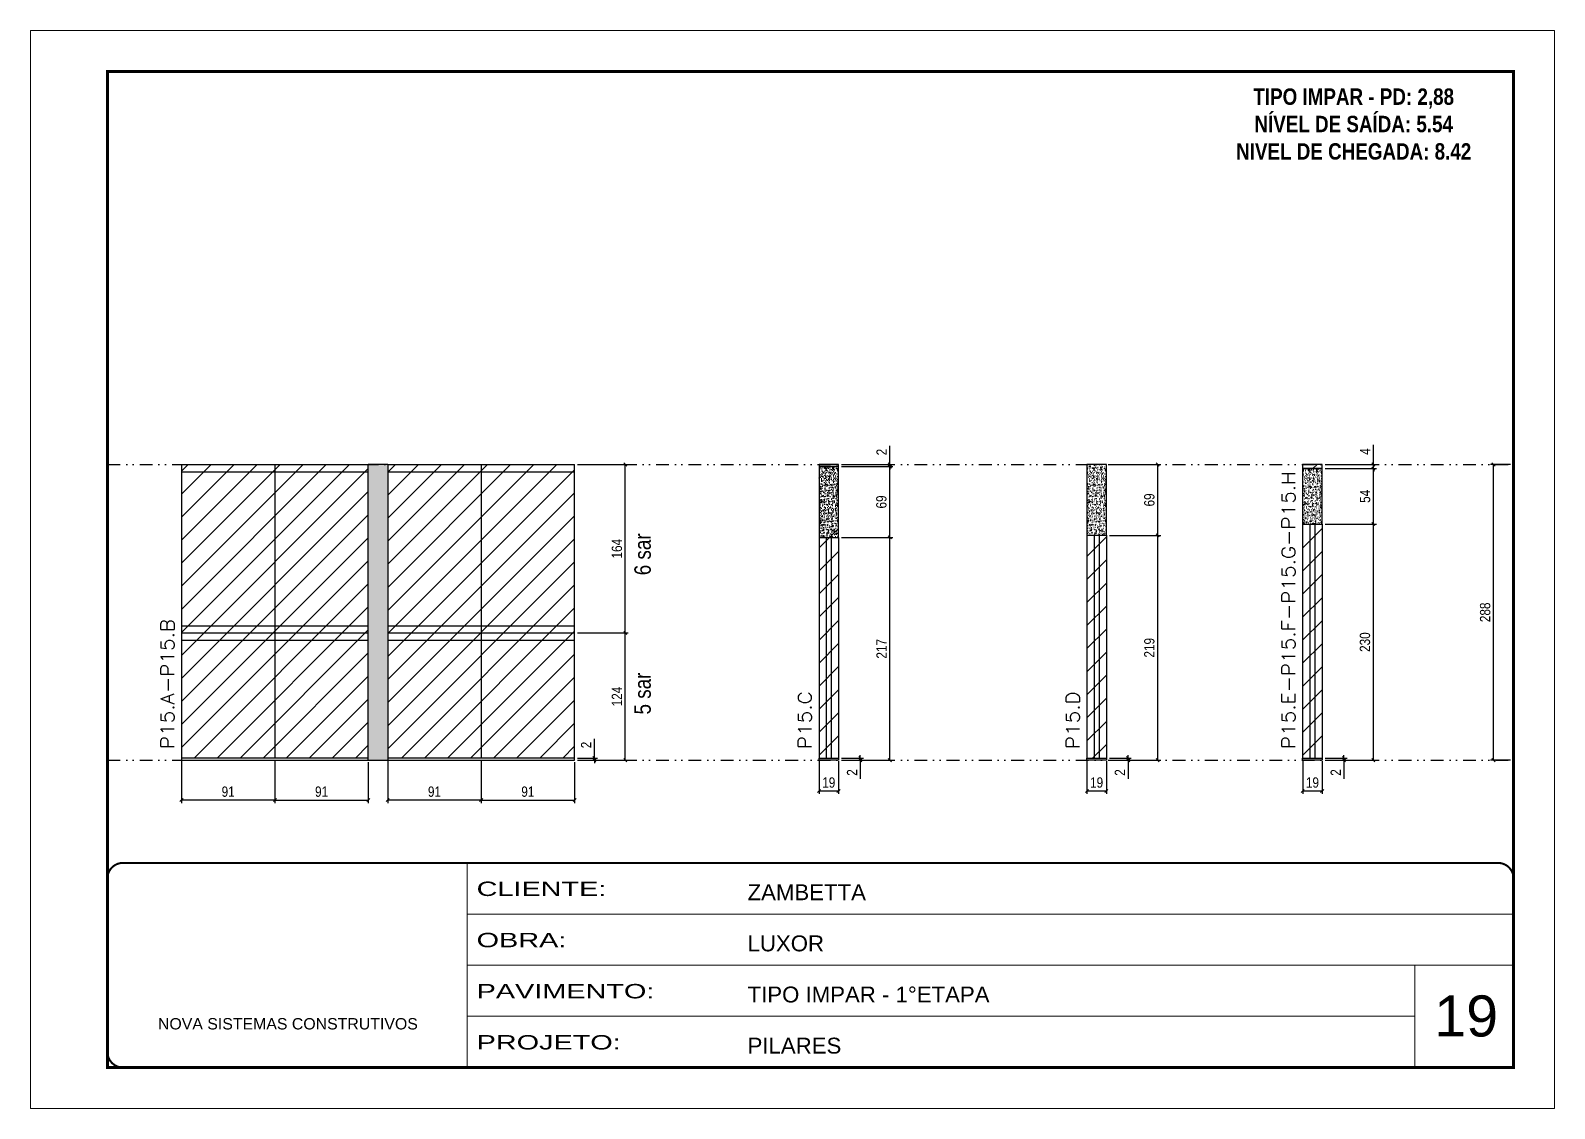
# Model space of a CAD drawing. Extents: x 14400 to 24104, y -21631 to 6985.
# Drawn here: x 17597 to 19082, y 1340 to 2390 of the extents above; entities that cross this region are included whole.
import ezdxf

# ---------------------------------------------------------------- set-up
doc = ezdxf.new("R2010")
doc.units = 0
for name, pattern in [('CONTINUO', [0]), ('DASHED', [0.75, 0.5, -0.25]), ('DIVIDE2', [0.625, 0.25, -0.125, 0, -0.125, 0, -0.125])]:
    doc.linetypes.add(name, pattern=pattern)
for name, color, linetype, lineweight in [('CARIMBO', 255, 'Continuous', 9), ('Folhas', 255, 'Continuous', 9), ('Hachura', 251, 'Continuous', 9), ('SARRAFO DE PRESSAO', 251, 'DASHED', 9), ('Texto Seção', 7, 'Continuous', 15)]:
    doc.layers.add(name, color=color, linetype=linetype, lineweight=lineweight)
for name, color, linetype in [('COTA', 241, 'Continuous'), ('NOMENCLATURA', 7, 'Continuous'), ('Nível', 160, 'Continuous'), ('Painéis', 200, 'Continuous'), ('SARR_2.2x7', 40, 'Continuous')]:
    doc.layers.add(name, color=color, linetype=linetype)
doc.styles.add('ARIAL', font='arial.ttf')
doc.styles.add('ARIAL_NARROW', font='ARIALN.TTF', dxfattribs={"height": 0.2})
doc.styles.add('COTA TECNICA', font='techl___.ttf', dxfattribs={"height": 10})
doc.styles.add('COTA TECNICA-50', font='techl___.ttf', dxfattribs={"height": 10})
doc.styles.add('REGUA-120', font='ROMANS.shx', dxfattribs={"height": 15})
doc.styles.add('ROMANC', font='techb___.ttf', dxfattribs={"height": 2.5})
doc.styles.add('Tecnologia', font='')
doc.styles.get('Tecnologia').set_extended_font_data('Forgotten Futurist')
doc.dimstyles.new('COTA PAINEL-50', dxfattribs={"dimtxt": 10, "dimasz": 3, "dimexe": 3, "dimexo": 3, "dimgap": 3, "dimtad": 1, "dimdec": 1, "dimzin": 12, "dimdsep": 46, "dimtxsty": 'COTA TECNICA-50', "dimblk1": 'OBLIQUE', "dimblk2": 'OBLIQUE', "dimsah": 1, "dimcen": 0.9, "dimclrd": 4, "dimclre": 4, "dimclrt": 240, "dimadec": 1, "dimazin": 3, "dimtfac": 1, "dimtdec": 1, "dimtmove": 0, "dimatfit": 3, "dimfxl": 1, "dimtolj": 1, "dimtzin": 12, "dimarcsym": 0})
doc.dimstyles.new('PAINEL', dxfattribs={"dimtxt": 10, "dimasz": 3, "dimexe": 3, "dimexo": 3, "dimgap": 3, "dimtad": 1, "dimdec": 1, "dimzin": 12, "dimdsep": 46, "dimtxsty": 'COTA TECNICA', "dimblk1": 'OBLIQUE', "dimblk2": 'OBLIQUE', "dimsah": 1, "dimcen": 0.9, "dimclrd": 4, "dimclre": 4, "dimclrt": 240, "dimadec": 1, "dimazin": 3, "dimtfac": 1, "dimtdec": 1, "dimtmove": 0, "dimatfit": 3, "dimfxl": 1, "dimtolj": 1, "dimtzin": 12, "dimarcsym": 0})

# ---------------------------------------------------------------- blocks, each defined once
blk = doc.blocks.new('9999999999')
at = {"color": 30, "linetype": 'CONTINUO'}
for p, q in [((98564.6, 34230.2), (98564.6, 34429.4)), ((98564.6, 34379.6), (99584, 34379.6)), ((98564.6, 34329.8), (99488, 34329.8)), ((99584, 34329.8), (99488, 34329.8)), ((99488, 34329.8), (99488, 34230.2)), ((98564.6, 34280), (99488, 34280))]:
    blk.add_line(p, q, dxfattribs=at)
at = {"color": 30, "linetype": 'CONTINUO', "const_width": 2}
blk.add_lwpolyline([(99584, 34230.2), (99584, 34414.4, 0.414214), (99569, 34429.4), (98229, 34429.4, 0.414214), (98214, 34414.4), (98214, 34245.2, 0.414214), (98229, 34230.2), (99584, 34230.2)], format="xyb", dxfattribs=at)
at = {"layer": 'Folhas'}
blk.add_lwpolyline([(98139, 34190.2), (99624, 34190.2), (99624, 35240.2), (98139, 35240.2)], close=True, dxfattribs=at)
at = {"layer": 'Folhas', "color": 30, "const_width": 3}
blk.add_lwpolyline([(98214, 34230.2), (99584, 34230.2), (99584, 35200.2), (98214, 35200.2)], close=True, dxfattribs=at)
at = {"color": 7, "linetype": 'Continuous', "ltscale": 5, "style": 'ARIAL'}
for s, height, p in [('ZAMBETTA', 15.48, (98837.7, 34393.1)), ('LUXOR', 15.48, (98837.7, 34343.3)), ('TIPO IMPAR - 1°ETAPA', 15.483, (98837.7, 34293.5)), ('NOVA SISTEMAS CONSTRUTIVOS', 11.059, (98263.2, 34267.2)), ('PILARES', 15.48, (98837.7, 34243.7))]:
    blk.add_text(s, height=height, dxfattribs=at).set_placement(p)
at = {"layer": 'Folhas', "color": 7, "style": 'Tecnologia', "width": 1.5}
for s, p in [('CLIENTE:', (98573.7, 34397.2)), ('OBRA:', (98573.7, 34347.3)), ('PAVIMENTO:', (98573.7, 34297.5)), ('PROJETO:', (98573.7, 34247.7))]:
    blk.add_text(s, height=14, dxfattribs=at).set_placement(p)
blk = doc.blocks.new('_Oblique')
at = {"color": 0, "linetype": 'ByBlock', "lineweight": -2}
blk.add_line((-0.5, -0.5), (0.5, 0.5), dxfattribs=at)
blk = doc.blocks.new('*D938')
at = {"layer": 'COTA', "color": 4, "lineweight": -2, "transparency": 16777216}
for p, q in [((17744.1, 1678.7), (17744.1, 1637.9)), ((17835.1, 1678.7), (17835.1, 1637.9)), ((17835.1, 1640.9), (17744.1, 1640.9))]:
    blk.add_line(p, q, dxfattribs=at)
at = {"layer": 'Defpoints', "color": 0, "transparency": 16777216}
for p in [(17744.1, 1681.7), (17835.1, 1681.7), (17744.1, 1640.9)]:
    blk.add_point(p, dxfattribs=at)
at = {"layer": 'COTA', "color": 4, "lineweight": -2, "transparency": 16777216, "xscale": 3, "yscale": 3, "zscale": 3, "rotation": 180}
blk.add_blockref('_Oblique', (17744.1, 1640.9), dxfattribs=at)
at = {"layer": 'COTA', "color": 4, "lineweight": -2, "transparency": 16777216, "xscale": 3, "yscale": 3, "zscale": 3}
blk.add_blockref('_Oblique', (17835.1, 1640.9), dxfattribs=at)
at = {"layer": 'COTA', "color": 240, "transparency": 16777216, "insert": (17789.6, 1649), "char_height": 10, "attachment_point": 5, "style": 'COTA TECNICA'}
blk.add_mtext('\\A1;91', dxfattribs=at)
blk = doc.blocks.new('*D939')
at = {"layer": 'COTA', "color": 4, "lineweight": -2, "transparency": 16777216}
for p, q in [((17835.1, 1678.7), (17835.1, 1637.9)), ((17926.1, 1677.7), (17926.1, 1637.9)), ((17835.1, 1640.9), (17926.1, 1640.9))]:
    blk.add_line(p, q, dxfattribs=at)
at = {"layer": 'Defpoints', "color": 0, "transparency": 16777216}
for p in [(17835.1, 1681.7), (17926.1, 1680.7), (17926.1, 1640.9)]:
    blk.add_point(p, dxfattribs=at)
at = {"layer": 'COTA', "color": 4, "lineweight": -2, "transparency": 16777216, "xscale": 3, "yscale": 3, "zscale": 3, "rotation": 180}
blk.add_blockref('_Oblique', (17835.1, 1640.9), dxfattribs=at)
at = {"layer": 'COTA', "color": 4, "lineweight": -2, "transparency": 16777216, "xscale": 3, "yscale": 3, "zscale": 3}
blk.add_blockref('_Oblique', (17926.1, 1640.9), dxfattribs=at)
at = {"layer": 'COTA', "color": 240, "transparency": 16777216, "insert": (17880.6, 1649), "char_height": 10, "attachment_point": 5, "style": 'COTA TECNICA'}
blk.add_mtext('\\A1;91', dxfattribs=at)
blk = doc.blocks.new('*D940')
at = {"layer": 'COTA', "color": 4, "lineweight": -2, "transparency": 16777216}
for p, q in [((17945.1, 1678.7), (17945.1, 1637.9)), ((18036.1, 1678.7), (18036.1, 1637.9)), ((18036.1, 1640.9), (17945.1, 1640.9))]:
    blk.add_line(p, q, dxfattribs=at)
at = {"layer": 'Defpoints', "color": 0, "transparency": 16777216}
for p in [(17945.1, 1681.7), (18036.1, 1681.7), (17945.1, 1640.9)]:
    blk.add_point(p, dxfattribs=at)
at = {"layer": 'COTA', "color": 4, "lineweight": -2, "transparency": 16777216, "xscale": 3, "yscale": 3, "zscale": 3, "rotation": 180}
blk.add_blockref('_Oblique', (17945.1, 1640.9), dxfattribs=at)
at = {"layer": 'COTA', "color": 4, "lineweight": -2, "transparency": 16777216, "xscale": 3, "yscale": 3, "zscale": 3}
blk.add_blockref('_Oblique', (18036.1, 1640.9), dxfattribs=at)
at = {"layer": 'COTA', "color": 240, "transparency": 16777216, "insert": (17990.6, 1649), "char_height": 10, "attachment_point": 5, "style": 'COTA TECNICA'}
blk.add_mtext('\\A1;91', dxfattribs=at)
blk = doc.blocks.new('*D941')
at = {"layer": 'COTA', "color": 4, "lineweight": -2, "transparency": 16777216}
for p, q in [((18146.4, 1681.7), (18146.4, 1700.5)), ((18130.1, 1681.7), (18149.4, 1681.7)), ((18130.1, 1679.7), (18149.4, 1679.7)), ((18146.4, 1679.7), (18146.4, 1681.7)), ((18146.4, 1679.7), (18146.4, 1676.7))]:
    blk.add_line(p, q, dxfattribs=at)
at = {"layer": 'Defpoints', "color": 0, "transparency": 16777216}
for p in [(18127.1, 1681.7), (18127.1, 1679.7), (18146.4, 1679.7)]:
    blk.add_point(p, dxfattribs=at)
at = {"layer": 'COTA', "color": 4, "lineweight": -2, "transparency": 16777216, "xscale": 3, "yscale": 3, "zscale": 3}
for p, rotation in [((18146.4, 1681.7), 270), ((18146.4, 1679.7), 90)]:
    blk.add_blockref('_Oblique', p, dxfattribs=dict(at, rotation=rotation))
at = {"layer": 'COTA', "color": 240, "transparency": 16777216, "insert": (18138.4, 1694.5), "char_height": 10, "attachment_point": 5, "rotation": 90, "style": 'COTA TECNICA-50'}
blk.add_mtext('\\A1;2', dxfattribs=at)
blk = doc.blocks.new('*D942')
at = {"layer": 'COTA', "color": 4, "linetype": 'ByBlock', "lineweight": -2, "transparency": 16777216}
for p, q in [((18130.1, 1803.7), (18179.5, 1803.7)), ((18176.5, 1679.7), (18176.5, 1803.7)), ((18130.1, 1679.7), (18179.5, 1679.7))]:
    blk.add_line(p, q, dxfattribs=at)
at = {"layer": 'Defpoints', "color": 0, "linetype": 'ByBlock', "transparency": 16777216}
for p in [(18127.1, 1803.7), (18176.5, 1803.7), (18127.1, 1679.7)]:
    blk.add_point(p, dxfattribs=at)
at = {"layer": 'COTA', "color": 4, "linetype": 'ByBlock', "lineweight": -2, "transparency": 16777216, "xscale": 3, "yscale": 3, "zscale": 3}
for p, rotation in [((18176.5, 1803.7), 90), ((18176.5, 1679.7), 270)]:
    blk.add_blockref('_Oblique', p, dxfattribs=dict(at, rotation=rotation))
at = {"layer": 'COTA', "color": 240, "linetype": 'ByBlock', "transparency": 16777216, "insert": (18168.4, 1741.7), "char_height": 10, "attachment_point": 5, "rotation": 90, "style": 'COTA TECNICA'}
blk.add_mtext('\\A1;124', dxfattribs=at)
blk = doc.blocks.new('*D943')
at = {"layer": 'COTA', "color": 4, "lineweight": -2, "transparency": 16777216}
for p, q in [((18036.1, 1678.7), (18036.1, 1637.9)), ((18127.1, 1677.7), (18127.1, 1637.9)), ((18036.1, 1640.9), (18127.1, 1640.9))]:
    blk.add_line(p, q, dxfattribs=at)
at = {"layer": 'Defpoints', "color": 0, "transparency": 16777216}
for p in [(18036.1, 1681.7), (18127.1, 1680.7), (18127.1, 1640.9)]:
    blk.add_point(p, dxfattribs=at)
at = {"layer": 'COTA', "color": 4, "lineweight": -2, "transparency": 16777216, "xscale": 3, "yscale": 3, "zscale": 3, "rotation": 180}
blk.add_blockref('_Oblique', (18036.1, 1640.9), dxfattribs=at)
at = {"layer": 'COTA', "color": 4, "lineweight": -2, "transparency": 16777216, "xscale": 3, "yscale": 3, "zscale": 3}
blk.add_blockref('_Oblique', (18127.1, 1640.9), dxfattribs=at)
at = {"layer": 'COTA', "color": 240, "transparency": 16777216, "insert": (18081.6, 1649), "char_height": 10, "attachment_point": 5, "style": 'COTA TECNICA'}
blk.add_mtext('\\A1;91', dxfattribs=at)
blk = doc.blocks.new('*D944')
at = {"layer": 'COTA', "color": 4, "lineweight": -2, "transparency": 16777216}
for p, q in [((18130.1, 1967.7), (18179.5, 1967.7)), ((18176.5, 1803.7), (18176.5, 1967.7)), ((18130.1, 1803.7), (18179.5, 1803.7))]:
    blk.add_line(p, q, dxfattribs=at)
at = {"layer": 'Defpoints', "color": 0, "transparency": 16777216}
for p in [(18127.1, 1967.7), (18176.5, 1967.7), (18127.1, 1803.7)]:
    blk.add_point(p, dxfattribs=at)
at = {"layer": 'COTA', "color": 4, "lineweight": -2, "transparency": 16777216, "xscale": 3, "yscale": 3, "zscale": 3}
for p, rotation in [((18176.5, 1967.7), 90), ((18176.5, 1803.7), 270)]:
    blk.add_blockref('_Oblique', p, dxfattribs=dict(at, rotation=rotation))
at = {"layer": 'COTA', "color": 240, "transparency": 16777216, "insert": (18168.4, 1885.7), "char_height": 10, "attachment_point": 5, "rotation": 90, "style": 'COTA TECNICA'}
blk.add_mtext('\\A1;164', dxfattribs=at)
blk = doc.blocks.new('*D945')
at = {"layer": 'COTA', "color": 4, "lineweight": -2, "transparency": 16777216}
for p, q in [((18365.3, 1678.7), (18365.3, 1646.8)), ((18384.3, 1678.7), (18384.3, 1646.8)), ((18365.3, 1649.8), (18384.3, 1649.8))]:
    blk.add_line(p, q, dxfattribs=at)
at = {"layer": 'Defpoints', "color": 0, "transparency": 16777216}
for p in [(18365.3, 1681.7), (18384.3, 1681.7), (18384.3, 1649.8)]:
    blk.add_point(p, dxfattribs=at)
at = {"layer": 'COTA', "color": 4, "lineweight": -2, "transparency": 16777216, "xscale": 3, "yscale": 3, "zscale": 3, "rotation": 180}
blk.add_blockref('_Oblique', (18365.3, 1649.8), dxfattribs=at)
at = {"layer": 'COTA', "color": 4, "lineweight": -2, "transparency": 16777216, "xscale": 3, "yscale": 3, "zscale": 3}
blk.add_blockref('_Oblique', (18384.3, 1649.8), dxfattribs=at)
at = {"layer": 'COTA', "color": 240, "transparency": 16777216, "insert": (18374.8, 1657.9), "char_height": 10, "attachment_point": 5, "style": 'COTA TECNICA'}
blk.add_mtext('\\A1;19', dxfattribs=at)
blk = doc.blocks.new('*D946')
at = {"layer": 'COTA', "color": 4, "lineweight": -2, "transparency": 16777216}
for p, q in [((18387.3, 1681.7), (18408.5, 1681.7)), ((18387.3, 1679.7), (18408.5, 1679.7)), ((18405.5, 1681.7), (18405.5, 1684.7)), ((18405.5, 1681.7), (18405.5, 1679.7)), ((18405.5, 1679.7), (18405.5, 1661.6))]:
    blk.add_line(p, q, dxfattribs=at)
at = {"layer": 'Defpoints', "color": 0, "transparency": 16777216}
for p in [(18384.3, 1681.7), (18384.3, 1679.7), (18405.5, 1681.7)]:
    blk.add_point(p, dxfattribs=at)
at = {"layer": 'COTA', "color": 4, "lineweight": -2, "transparency": 16777216, "xscale": 3, "yscale": 3, "zscale": 3}
for p, rotation in [((18405.5, 1681.7), 270), ((18405.5, 1679.7), 90)]:
    blk.add_blockref('_Oblique', p, dxfattribs=dict(at, rotation=rotation))
at = {"layer": 'COTA', "color": 240, "transparency": 16777216, "insert": (18397.5, 1667.7), "char_height": 10, "attachment_point": 5, "rotation": 90, "style": 'COTA TECNICA-50'}
blk.add_mtext('\\A1;2', dxfattribs=at)
blk = doc.blocks.new('*D947')
at = {"layer": 'COTA', "color": 4, "lineweight": -2, "transparency": 16777216}
for p, q in [((18387.3, 1896.7), (18437.3, 1896.7)), ((18434.3, 1679.7), (18434.3, 1896.7)), ((18387.3, 1679.7), (18437.3, 1679.7))]:
    blk.add_line(p, q, dxfattribs=at)
at = {"layer": 'Defpoints', "color": 0, "transparency": 16777216}
for p in [(18384.3, 1896.7), (18434.3, 1896.7), (18384.3, 1679.7)]:
    blk.add_point(p, dxfattribs=at)
at = {"layer": 'COTA', "color": 4, "lineweight": -2, "transparency": 16777216, "xscale": 3, "yscale": 3, "zscale": 3}
for p, rotation in [((18434.3, 1896.7), 90), ((18434.3, 1679.7), 270)]:
    blk.add_blockref('_Oblique', p, dxfattribs=dict(at, rotation=rotation))
at = {"layer": 'COTA', "color": 240, "transparency": 16777216, "insert": (18426.2, 1788.2), "char_height": 10, "attachment_point": 5, "rotation": 90, "style": 'COTA TECNICA-50'}
blk.add_mtext('\\A1;217', dxfattribs=at)
blk = doc.blocks.new('*D948')
at = {"layer": 'COTA', "color": 4, "lineweight": -2, "transparency": 16777216}
for p, q in [((18387.3, 1965.7), (18437.3, 1965.7)), ((18434.3, 1896.7), (18434.3, 1965.7)), ((18387.3, 1896.7), (18437.3, 1896.7))]:
    blk.add_line(p, q, dxfattribs=at)
at = {"layer": 'Defpoints', "color": 0, "transparency": 16777216}
for p in [(18384.3, 1965.7), (18434.3, 1965.7), (18384.3, 1896.7)]:
    blk.add_point(p, dxfattribs=at)
at = {"layer": 'COTA', "color": 4, "lineweight": -2, "transparency": 16777216, "xscale": 3, "yscale": 3, "zscale": 3}
for p, rotation in [((18434.3, 1965.7), 90), ((18434.3, 1896.7), 270)]:
    blk.add_blockref('_Oblique', p, dxfattribs=dict(at, rotation=rotation))
at = {"layer": 'COTA', "color": 240, "transparency": 16777216, "insert": (18426.1, 1931.2), "char_height": 10, "attachment_point": 5, "rotation": 90, "style": 'COTA TECNICA'}
blk.add_mtext('\\A1;69', dxfattribs=at)
blk = doc.blocks.new('*D949')
at = {"layer": 'COTA', "color": 4, "lineweight": -2, "transparency": 16777216}
for p, q in [((18434.3, 1967.7), (18434.3, 1985.8)), ((18387.3, 1967.7), (18437.3, 1967.7)), ((18387.3, 1965.7), (18437.3, 1965.7)), ((18434.3, 1965.7), (18434.3, 1967.7)), ((18434.3, 1965.7), (18434.3, 1962.7))]:
    blk.add_line(p, q, dxfattribs=at)
at = {"layer": 'Defpoints', "color": 0, "transparency": 16777216}
for p in [(18384.3, 1967.7), (18384.3, 1965.7), (18434.3, 1967.7)]:
    blk.add_point(p, dxfattribs=at)
at = {"layer": 'COTA', "color": 4, "lineweight": -2, "transparency": 16777216, "xscale": 3, "yscale": 3, "zscale": 3}
for p, rotation in [((18434.3, 1967.7), 270), ((18434.3, 1965.7), 90)]:
    blk.add_blockref('_Oblique', p, dxfattribs=dict(at, rotation=rotation))
at = {"layer": 'COTA', "color": 240, "transparency": 16777216, "insert": (18426.3, 1979.8), "char_height": 10, "attachment_point": 5, "rotation": 90, "style": 'COTA TECNICA'}
blk.add_mtext('\\A1;2', dxfattribs=at)
blk = doc.blocks.new('*D950')
at = {"layer": 'COTA', "color": 4, "lineweight": -2, "transparency": 16777216}
for p, q in [((18626.3, 1678.7), (18626.3, 1646.8)), ((18645.3, 1678.7), (18645.3, 1646.8)), ((18626.3, 1649.8), (18645.3, 1649.8))]:
    blk.add_line(p, q, dxfattribs=at)
at = {"layer": 'Defpoints', "color": 0, "transparency": 16777216}
for p in [(18626.3, 1681.7), (18645.3, 1681.7), (18645.3, 1649.8)]:
    blk.add_point(p, dxfattribs=at)
at = {"layer": 'COTA', "color": 4, "lineweight": -2, "transparency": 16777216, "xscale": 3, "yscale": 3, "zscale": 3, "rotation": 180}
blk.add_blockref('_Oblique', (18626.3, 1649.8), dxfattribs=at)
at = {"layer": 'COTA', "color": 4, "lineweight": -2, "transparency": 16777216, "xscale": 3, "yscale": 3, "zscale": 3}
blk.add_blockref('_Oblique', (18645.3, 1649.8), dxfattribs=at)
at = {"layer": 'COTA', "color": 240, "transparency": 16777216, "insert": (18635.8, 1657.9), "char_height": 10, "attachment_point": 5, "style": 'COTA TECNICA'}
blk.add_mtext('\\A1;19', dxfattribs=at)
blk = doc.blocks.new('*D951')
at = {"layer": 'COTA', "color": 4, "lineweight": -2, "transparency": 16777216}
for p, q in [((18648.3, 1681.7), (18669.5, 1681.7)), ((18648.3, 1679.7), (18669.5, 1679.7)), ((18666.5, 1681.7), (18666.5, 1684.7)), ((18666.5, 1681.7), (18666.5, 1679.7)), ((18666.5, 1679.7), (18666.5, 1661.6))]:
    blk.add_line(p, q, dxfattribs=at)
at = {"layer": 'Defpoints', "color": 0, "transparency": 16777216}
for p in [(18645.3, 1681.7), (18645.3, 1679.7), (18666.5, 1681.7)]:
    blk.add_point(p, dxfattribs=at)
at = {"layer": 'COTA', "color": 4, "lineweight": -2, "transparency": 16777216, "xscale": 3, "yscale": 3, "zscale": 3}
for p, rotation in [((18666.5, 1681.7), 270), ((18666.5, 1679.7), 90)]:
    blk.add_blockref('_Oblique', p, dxfattribs=dict(at, rotation=rotation))
at = {"layer": 'COTA', "color": 240, "transparency": 16777216, "insert": (18658.5, 1667.7), "char_height": 10, "attachment_point": 5, "rotation": 90, "style": 'COTA TECNICA-50'}
blk.add_mtext('\\A1;2', dxfattribs=at)
blk = doc.blocks.new('*D952')
at = {"layer": 'COTA', "color": 4, "lineweight": -2, "transparency": 16777216}
for p, q in [((18648.3, 1898.7), (18698.3, 1898.7)), ((18695.3, 1679.7), (18695.3, 1898.7)), ((18648.3, 1679.7), (18698.3, 1679.7))]:
    blk.add_line(p, q, dxfattribs=at)
at = {"layer": 'Defpoints', "color": 0, "transparency": 16777216}
for p in [(18645.3, 1898.7), (18695.3, 1898.7), (18645.3, 1679.7)]:
    blk.add_point(p, dxfattribs=at)
at = {"layer": 'COTA', "color": 4, "lineweight": -2, "transparency": 16777216, "xscale": 3, "yscale": 3, "zscale": 3}
for p, rotation in [((18695.3, 1898.7), 90), ((18695.3, 1679.7), 270)]:
    blk.add_blockref('_Oblique', p, dxfattribs=dict(at, rotation=rotation))
at = {"layer": 'COTA', "color": 240, "transparency": 16777216, "insert": (18687.2, 1789.2), "char_height": 10, "attachment_point": 5, "rotation": 90, "style": 'COTA TECNICA-50'}
blk.add_mtext('\\A1;219', dxfattribs=at)
blk = doc.blocks.new('*D953')
at = {"layer": 'COTA', "color": 4, "lineweight": -2, "transparency": 16777216}
for p, q in [((18648.3, 1967.7), (18698.3, 1967.7)), ((18695.3, 1898.7), (18695.3, 1967.7)), ((18648.3, 1898.7), (18698.3, 1898.7))]:
    blk.add_line(p, q, dxfattribs=at)
at = {"layer": 'Defpoints', "color": 0, "transparency": 16777216}
for p in [(18645.3, 1967.7), (18695.3, 1967.7), (18645.3, 1898.7)]:
    blk.add_point(p, dxfattribs=at)
at = {"layer": 'COTA', "color": 4, "lineweight": -2, "transparency": 16777216, "xscale": 3, "yscale": 3, "zscale": 3}
for p, rotation in [((18695.3, 1967.7), 90), ((18695.3, 1898.7), 270)]:
    blk.add_blockref('_Oblique', p, dxfattribs=dict(at, rotation=rotation))
at = {"layer": 'COTA', "color": 240, "transparency": 16777216, "insert": (18687.2, 1933.2), "char_height": 10, "attachment_point": 5, "rotation": 90, "style": 'COTA TECNICA'}
blk.add_mtext('\\A1;69', dxfattribs=at)
blk = doc.blocks.new('*D954')
at = {"layer": 'COTA', "color": 4, "lineweight": -2, "transparency": 16777216}
for p, q in [((18836.6, 1678.7), (18836.6, 1646.8)), ((18855.6, 1678.7), (18855.6, 1646.8)), ((18836.6, 1649.8), (18855.6, 1649.8))]:
    blk.add_line(p, q, dxfattribs=at)
at = {"layer": 'Defpoints', "color": 0, "transparency": 16777216}
for p in [(18836.6, 1681.7), (18855.6, 1681.7), (18855.6, 1649.8)]:
    blk.add_point(p, dxfattribs=at)
at = {"layer": 'COTA', "color": 4, "lineweight": -2, "transparency": 16777216, "xscale": 3, "yscale": 3, "zscale": 3, "rotation": 180}
blk.add_blockref('_Oblique', (18836.6, 1649.8), dxfattribs=at)
at = {"layer": 'COTA', "color": 4, "lineweight": -2, "transparency": 16777216, "xscale": 3, "yscale": 3, "zscale": 3}
blk.add_blockref('_Oblique', (18855.6, 1649.8), dxfattribs=at)
at = {"layer": 'COTA', "color": 240, "transparency": 16777216, "insert": (18846.1, 1657.9), "char_height": 10, "attachment_point": 5, "style": 'COTA TECNICA'}
blk.add_mtext('\\A1;19', dxfattribs=at)
blk = doc.blocks.new('*D955')
at = {"layer": 'COTA', "color": 4, "lineweight": -2, "transparency": 16777216}
for p, q in [((18858.6, 1681.7), (18879.8, 1681.7)), ((18858.6, 1679.7), (18879.8, 1679.7)), ((18876.8, 1681.7), (18876.8, 1684.7)), ((18876.8, 1681.7), (18876.8, 1679.7)), ((18876.8, 1679.7), (18876.8, 1661.6))]:
    blk.add_line(p, q, dxfattribs=at)
at = {"layer": 'Defpoints', "color": 0, "transparency": 16777216}
for p in [(18855.6, 1681.7), (18855.6, 1679.7), (18876.8, 1681.7)]:
    blk.add_point(p, dxfattribs=at)
at = {"layer": 'COTA', "color": 4, "lineweight": -2, "transparency": 16777216, "xscale": 3, "yscale": 3, "zscale": 3}
for p, rotation in [((18876.8, 1681.7), 270), ((18876.8, 1679.7), 90)]:
    blk.add_blockref('_Oblique', p, dxfattribs=dict(at, rotation=rotation))
at = {"layer": 'COTA', "color": 240, "transparency": 16777216, "insert": (18868.8, 1667.7), "char_height": 10, "attachment_point": 5, "rotation": 90, "style": 'COTA TECNICA-50'}
blk.add_mtext('\\A1;2', dxfattribs=at)
blk = doc.blocks.new('*D956')
at = {"layer": 'COTA', "color": 4, "lineweight": -2, "transparency": 16777216}
for p, q in [((18858.6, 1909.7), (18908.5, 1909.7)), ((18905.5, 1679.7), (18905.5, 1909.7)), ((18858.6, 1679.7), (18908.5, 1679.7))]:
    blk.add_line(p, q, dxfattribs=at)
at = {"layer": 'Defpoints', "color": 0, "transparency": 16777216}
for p in [(18855.6, 1909.7), (18905.5, 1909.7), (18855.6, 1679.7)]:
    blk.add_point(p, dxfattribs=at)
at = {"layer": 'COTA', "color": 4, "lineweight": -2, "transparency": 16777216, "xscale": 3, "yscale": 3, "zscale": 3}
for p, rotation in [((18905.5, 1909.7), 90), ((18905.5, 1679.7), 270)]:
    blk.add_blockref('_Oblique', p, dxfattribs=dict(at, rotation=rotation))
at = {"layer": 'COTA', "color": 240, "transparency": 16777216, "insert": (18897.3, 1794.7), "char_height": 10, "attachment_point": 5, "rotation": 90, "style": 'COTA TECNICA-50'}
blk.add_mtext('\\A1;230', dxfattribs=at)
blk = doc.blocks.new('*D957')
at = {"layer": 'COTA', "color": 4, "lineweight": -2, "transparency": 16777216}
for p, q in [((18858.6, 1963.7), (18908.5, 1963.7)), ((18905.5, 1909.7), (18905.5, 1963.7)), ((18858.6, 1909.7), (18908.5, 1909.7))]:
    blk.add_line(p, q, dxfattribs=at)
at = {"layer": 'Defpoints', "color": 0, "transparency": 16777216}
for p in [(18855.6, 1963.7), (18905.5, 1963.7), (18855.6, 1909.7)]:
    blk.add_point(p, dxfattribs=at)
at = {"layer": 'COTA', "color": 4, "lineweight": -2, "transparency": 16777216, "xscale": 3, "yscale": 3, "zscale": 3}
for p, rotation in [((18905.5, 1963.7), 90), ((18905.5, 1909.7), 270)]:
    blk.add_blockref('_Oblique', p, dxfattribs=dict(at, rotation=rotation))
at = {"layer": 'COTA', "color": 240, "transparency": 16777216, "insert": (18897.4, 1936.7), "char_height": 10, "attachment_point": 5, "rotation": 90, "style": 'COTA TECNICA'}
blk.add_mtext('\\A1;54', dxfattribs=at)
blk = doc.blocks.new('*D958')
at = {"layer": 'COTA', "color": 4, "lineweight": -2, "transparency": 16777216}
for p, q in [((18905.5, 1967.7), (18905.5, 1986.9)), ((18858.6, 1967.7), (18908.5, 1967.7)), ((18858.6, 1963.7), (18908.5, 1963.7)), ((18905.5, 1963.7), (18905.5, 1967.7)), ((18905.5, 1963.7), (18905.5, 1960.7))]:
    blk.add_line(p, q, dxfattribs=at)
at = {"layer": 'Defpoints', "color": 0, "transparency": 16777216}
for p in [(18855.6, 1967.7), (18855.6, 1963.7), (18905.5, 1967.7)]:
    blk.add_point(p, dxfattribs=at)
at = {"layer": 'COTA', "color": 4, "lineweight": -2, "transparency": 16777216, "xscale": 3, "yscale": 3, "zscale": 3}
for p, rotation in [((18905.5, 1967.7), 270), ((18905.5, 1963.7), 90)]:
    blk.add_blockref('_Oblique', p, dxfattribs=dict(at, rotation=rotation))
at = {"layer": 'COTA', "color": 240, "transparency": 16777216, "insert": (18897.5, 1980.3), "char_height": 10, "attachment_point": 5, "rotation": 90, "style": 'COTA TECNICA'}
blk.add_mtext('\\A1;4', dxfattribs=at)
blk = doc.blocks.new('*D1979')
at = {"layer": 'COTA', "color": 4, "lineweight": -2, "transparency": 16777216}
for p, q in [((19039, 1967.7), (19019.5, 1967.7)), ((19022.5, 1679.7), (19022.5, 1967.7)), ((19039, 1679.7), (19019.5, 1679.7))]:
    blk.add_line(p, q, dxfattribs=at)
at = {"layer": 'Defpoints', "color": 0, "transparency": 16777216}
for p in [(19022.5, 1967.7), (19042, 1967.7), (19042, 1679.7)]:
    blk.add_point(p, dxfattribs=at)
at = {"layer": 'COTA', "color": 4, "lineweight": -2, "transparency": 16777216, "xscale": 3, "yscale": 3, "zscale": 3}
for p, rotation in [((19022.5, 1967.7), 90), ((19022.5, 1679.7), 270)]:
    blk.add_blockref('_Oblique', p, dxfattribs=dict(at, rotation=rotation))
at = {"layer": 'COTA', "color": 240, "transparency": 16777216, "insert": (19014.4, 1823.7), "char_height": 10, "attachment_point": 5, "rotation": 90, "style": 'COTA TECNICA'}
blk.add_mtext('\\A1;288', dxfattribs=at)

msp = doc.modelspace()

# ---------------------------------------------------------------- hatches: boundary and pattern name
at = {"layer": 'COTA'}
h = msp.add_hatch(dxfattribs=at)
h.set_pattern_fill('AR-CONC', color=256, scale=0.03)
h.paths.add_polyline_path([(17945.12, 1967.71), (17926.12, 1967.71), (17926.12, 1681.71), (17926.12, 1679.71), (17945.12, 1679.71)])
h = msp.add_hatch(dxfattribs=at)
h.set_pattern_fill('AR-CONC', color=256, scale=0.03)
h.set_pattern_definition([(50, (-375.762, -2327.15), (5.4655401, -0.4781726), [0.5715, -6.2865]), (355, (-375.762, -2327.15), (-1.0573026, 5.7317054), [0.4572, -5.0292175]), (100.451445, (-375.3066, -2327.19), (4.4082374, 5.2535326), [0.4857003, -5.3427073]), (46.1842, (-375.762, -2325.626), (8.1323712, -1.2612698), [0.85725, -9.42975]), (96.635558, (-375.084, -2325.731), (7.122124, 7.4227837), [0.7285507, -8.0140682]), (351.18415, (-375.762, -2325.626), (7.122124, 7.4227837), [0.685799, -7.543792]), (21, (-375, -2326.007), (4.5484317, -3.0679559), [0.5715, -6.2865]), (326, (-375, -2326.007), (1.8540609, 5.525639), [0.4572, -5.0292]), (71.451445, (-374.621, -2326.263), (6.4024926, 2.457683), [0.4857003, -5.3426981]), (37.5, (-375.762, -2327.1502), (0.0926581, 2.53665117), [0, -4.96824, 0, -5.1054, 0, -5.04825]), (7.5, (-375.762, -2327.1502), (2.00458988, 3.00541724), [0, -2.91084, 0, -4.85394, 0, -1.92405]), (327.5, (-377.4613, -2327.1502), (4.06771786, -0.17186232), [0, -1.905, 0, -5.9436, 0, -7.8867]), (317.5, (-378.2233, -2327.1502), (4.44387544, 0.7627947), [0, -2.4765, 0, -3.94716, 0, -5.6007])])
h.paths.add_polyline_path([(18384.29, 1965.71), (18365.29, 1965.71), (18365.29, 1896.71), (18384.29, 1896.71)])
h = msp.add_hatch(dxfattribs=at)
h.set_pattern_fill('AR-CONC', color=256, scale=0.03)
h.set_pattern_definition([(50, (-114.7352, -2327.15), (5.4655401, -0.4781726), [0.5715, -6.2865]), (355, (-114.735, -2327.15), (-1.0573026, 5.7317054), [0.4572, -5.0292175]), (100.451445, (-114.28, -2327.19), (4.4082374, 5.2535326), [0.4857003, -5.3427073]), (46.1842, (-114.735, -2325.626), (8.1323712, -1.2612698), [0.85725, -9.42975]), (96.635558, (-114.0576, -2325.731), (7.122124, 7.4227837), [0.7285507, -8.0140682]), (351.18415, (-114.735, -2325.626), (7.122124, 7.4227837), [0.685799, -7.543792]), (21, (-113.9732, -2326.007), (4.5484317, -3.0679559), [0.5715, -6.2865]), (326, (-113.973, -2326.007), (1.8540609, 5.525639), [0.4572, -5.0292]), (71.451445, (-113.594, -2326.263), (6.4024926, 2.457683), [0.4857003, -5.3426981]), (37.5, (-114.7352, -2327.1502), (0.0926581, 2.53665117), [0, -4.96824, 0, -5.1054, 0, -5.04825]), (7.5, (-114.7352, -2327.1502), (2.00458988, 3.00541724), [0, -2.91084, 0, -4.85394, 0, -1.92405]), (327.5, (-116.4345, -2327.1502), (4.06771786, -0.17186232), [0, -1.905, 0, -5.9436, 0, -7.8867]), (317.5, (-117.1965, -2327.1502), (4.44387544, 0.7627947), [0, -2.4765, 0, -3.94716, 0, -5.6007])])
h.paths.add_polyline_path([(18645.32, 1967.71), (18626.32, 1967.71), (18626.32, 1898.71), (18645.32, 1898.71)])
h = msp.add_hatch(dxfattribs=at)
h.set_pattern_fill('AR-CONC', color=256, scale=0.03)
h.set_pattern_definition([(50, (95.5064, -2329.15), (5.4655401, -0.4781726), [0.5715, -6.2865]), (355, (95.5064, -2329.15), (-1.0573026, 5.7317054), [0.4572, -5.0292175]), (100.451445, (95.962, -2329.19), (4.4082374, 5.2535326), [0.4857003, -5.3427073]), (46.1842, (95.5064, -2327.626), (8.1323712, -1.2612698), [0.85725, -9.42975]), (96.635558, (96.184, -2327.731), (7.122124, 7.4227837), [0.7285507, -8.0140682]), (351.18415, (95.506, -2327.626), (7.122124, 7.4227837), [0.685799, -7.543792]), (21, (96.2684, -2328.007), (4.5484317, -3.0679559), [0.5715, -6.2865]), (326, (96.2684, -2328.007), (1.8540609, 5.525639), [0.4572, -5.0292]), (71.451445, (96.6474, -2328.263), (6.4024926, 2.457683), [0.4857003, -5.3426981]), (37.5, (95.5064, -2329.1502), (0.0926581, 2.53665117), [0, -4.96824, 0, -5.1054, 0, -5.04825]), (7.5, (95.5064, -2329.1502), (2.00458988, 3.00541724), [0, -2.91084, 0, -4.85394, 0, -1.92405]), (327.5, (93.8071, -2329.1502), (4.06771786, -0.17186232), [0, -1.905, 0, -5.9436, 0, -7.8867]), (317.5, (93.045, -2329.1502), (4.44387544, 0.7627947), [0, -2.4765, 0, -3.94716, 0, -5.6007])])
h.paths.add_polyline_path([(18855.56, 1963.71), (18836.56, 1963.71), (18836.56, 1909.71), (18855.56, 1909.71)])
at = {"layer": 'Hachura', "linetype": 'ByBlock'}
h = msp.add_hatch(dxfattribs=at)
h.set_pattern_fill('ANSI31', color=256, scale=5)
h.paths.add_polyline_path([(17835.12, 1967.71), (17744.12, 1967.71), (17744.12, 1803.71), (17835.12, 1803.71)])
h.paths.add_polyline_path([(17926.12, 1967.71), (17835.12, 1967.71), (17835.12, 1803.71), (17926.12, 1803.71)])
h.paths.add_polyline_path([(17926.12, 1803.71), (17835.12, 1803.71), (17835.12, 1681.71), (17926.12, 1681.71)])
h.paths.add_polyline_path([(17835.12, 1803.71), (17744.12, 1803.71), (17744.12, 1681.71), (17835.12, 1681.71)])
h.paths.add_polyline_path([(18036.12, 1803.71), (17945.12, 1803.71), (17945.12, 1681.71), (18036.12, 1681.71)])
h.paths.add_polyline_path([(18036.12, 1967.71), (17945.12, 1967.71), (17945.12, 1803.71), (18036.12, 1803.71)])
h.paths.add_polyline_path([(18127.12, 1967.71), (18036.12, 1967.71), (18036.12, 1803.71), (18127.12, 1803.71)])
h.paths.add_polyline_path([(18127.12, 1803.71), (18036.12, 1803.71), (18036.12, 1681.71), (18127.12, 1681.71)])
h.paths.add_polyline_path([(18384.29, 1911.71), (18365.29, 1911.71), (18365.29, 1681.71), (18384.29, 1681.71)])
h.paths.add_polyline_path([(18645.32, 1898.71), (18626.32, 1898.71), (18626.32, 1681.71), (18645.32, 1681.71)])
h.paths.add_polyline_path([(18855.56, 1909.71), (18836.56, 1909.71), (18836.56, 1681.71), (18855.56, 1681.71)])
h = msp.add_hatch(dxfattribs=at)
h.set_pattern_fill('ANSI31', color=256, scale=5)
h.paths.add_polyline_path([(18855.56, 1967.71), (18836.56, 1967.71), (18836.56, 1963.71), (18855.56, 1963.71)])

# ---------------------------------------------------------------- linework, layer by layer
at = {"layer": 'COTA'}
for p, q in [((17945.12, 1967.71), (17926.12, 1967.71)), ((17926.12, 1679.71), (17945.12, 1679.71))]:
    msp.add_line(p, q, dxfattribs=at)
for points in [[(18365.29, 1896.71), (18384.29, 1896.71), (18384.29, 1965.71), (18365.29, 1965.71)], [(18626.32, 1898.71), (18645.32, 1898.71), (18645.32, 1967.71), (18626.32, 1967.71)], [(18836.56, 1909.71), (18855.56, 1909.71), (18855.56, 1963.71), (18836.56, 1963.71)]]:
    msp.add_lwpolyline(points, close=True, dxfattribs=at)
at = {"layer": 'Nível', "color": 4, "linetype": 'DIVIDE2', "ltscale": 50}
for p, q in [((17671.97, 1967.71), (19041.97, 1967.71)), ((17671.97, 1679.71), (19041.97, 1679.71))]:
    msp.add_line(p, q, dxfattribs=at)
at = {"layer": 'Painéis'}
for p, q in [((17744.12, 1967.71), (17744.12, 1681.71)), ((17744.12, 1967.71), (17926.12, 1967.71)), ((17835.12, 1967.71), (17835.12, 1681.71)), ((17926.12, 1681.71), (17926.12, 1967.71)), ((17945.12, 1967.71), (17945.12, 1681.71)), ((17945.12, 1967.71), (18127.12, 1967.71)), ((18036.12, 1967.71), (18036.12, 1681.71)), ((18127.12, 1681.71), (18127.12, 1967.71)), ((18836.56, 1909.71), (18836.56, 1681.71)), ((18836.56, 1909.71), (18855.56, 1909.71)), ((18855.56, 1909.71), (18855.56, 1681.71)), ((18365.29, 1896.71), (18365.29, 1681.71)), ((18365.29, 1896.71), (18384.29, 1896.71)), ((18384.29, 1896.71), (18384.29, 1681.71)), ((18626.32, 1898.71), (18626.32, 1681.71)), ((18626.32, 1898.71), (18645.32, 1898.71)), ((18645.32, 1898.71), (18645.32, 1681.71)), ((17744.12, 1803.71), (17926.12, 1803.71)), ((17945.12, 1803.71), (18127.12, 1803.71)), ((18365.29, 1681.71), (18384.29, 1681.71)), ((18365.29, 1679.71), (18365.29, 1681.71)), ((18384.29, 1679.71), (18365.29, 1679.71)), ((18384.29, 1681.71), (18384.29, 1679.71)), ((18626.32, 1681.71), (18645.32, 1681.71)), ((18626.32, 1679.71), (18626.32, 1681.71)), ((18645.32, 1679.71), (18626.32, 1679.71)), ((18645.32, 1681.71), (18645.32, 1679.71)), ((18836.56, 1681.71), (18855.56, 1681.71)), ((18836.56, 1679.71), (18836.56, 1681.71)), ((18855.56, 1679.71), (18836.56, 1679.71)), ((18855.56, 1681.71), (18855.56, 1679.71))]:
    msp.add_line(p, q, dxfattribs=at)
for points in [[(18365.29, 1965.71), (18384.29, 1965.71), (18384.29, 1967.71), (18365.29, 1967.71)], [(18836.56, 1963.71), (18855.56, 1963.71), (18855.56, 1967.71), (18836.56, 1967.71)], [(17926.12, 1681.71), (17744.12, 1681.71), (17744.12, 1679.71), (17926.12, 1679.71)], [(18127.12, 1681.71), (17945.12, 1681.71), (17945.12, 1679.71), (18127.12, 1679.71)]]:
    msp.add_lwpolyline(points, close=True, dxfattribs=at)
at = {"layer": 'SARR_2.2x7'}
for p, q in [((17744.12, 1960.71), (17835.12, 1960.71)), ((17835.12, 1960.71), (17926.12, 1960.71)), ((17945.12, 1960.71), (18036.12, 1960.71)), ((18036.12, 1960.71), (18127.12, 1960.71)), ((18843.56, 1909.71), (18843.56, 1681.71)), ((18848.56, 1909.71), (18848.56, 1681.71)), ((18372.29, 1896.71), (18372.29, 1681.71)), ((18377.29, 1896.71), (18377.29, 1681.71)), ((18633.32, 1898.71), (18633.32, 1681.71)), ((18638.32, 1898.71), (18638.32, 1681.71)), ((17744.12, 1810.71), (17835.12, 1810.71)), ((17835.12, 1810.71), (17926.12, 1810.71)), ((17945.12, 1810.71), (18036.12, 1810.71)), ((18036.12, 1810.71), (18127.12, 1810.71)), ((17744.12, 1796.71), (17835.12, 1796.71)), ((17835.12, 1796.71), (17926.12, 1796.71)), ((17945.12, 1796.71), (18036.12, 1796.71)), ((18036.12, 1796.71), (18127.12, 1796.71))]:
    msp.add_line(p, q, dxfattribs=at)

# ---------------------------------------------------------------- block references
at = {"layer": 'SARRAFO DE PRESSAO', "color": 6, "linetype": 'ByBlock'}
msp.add_blockref('9999999999', (-80542.01, -32849.78), dxfattribs=at)

# ---------------------------------------------------------------- texts
at = {"layer": 'CARIMBO', "style": 'ARIAL'}
msp.add_text('19', height=40, dxfattribs=at).set_placement((18964.83, 1410.57))
at = {"layer": 'NOMENCLATURA', "style": 'ARIAL_NARROW'}
for s, p in [('6 sar', (18201.37, 1859.82)), ('5 sar', (18201.37, 1724.23))]:
    msp.add_text(s, height=16, rotation=90, dxfattribs=at).set_placement(p)
at = {"layer": 'NOMENCLATURA', "color": 2, "insert": (18886.29, 2334.01), "char_height": 16, "attachment_point": 2, "style": 'ROMANC'}
msp.add_mtext_dynamic_manual_height_columns('TIPO IMPAR - PD: 2,88\\PNÍVEL DE SAÍDA: 5.54\\PNIVEL DE CHEGADA: 8.42', width=432.3511, gutter_width=1, heights=[0], dxfattribs=at)
at = {"layer": 'Texto Seção', "style": 'REGUA-120', "width": 1.1}
for s, p in [('P15.E-P15.F-P15.G-P15.H', (18829.31, 1690.47)), ('P15.A-P15.B', (17736.87, 1690.47)), ('P15.C', (18358.04, 1690.47)), ('P15.D', (18619.07, 1690.47))]:
    msp.add_text(s, height=13, rotation=90, dxfattribs=at).set_placement(p)

# ---------------------------------------------------------------- dimensions: what is measured, and where the dimension line sits
at = {"layer": 'COTA'}
for base, p1, p2, dimstyle, picture, middle in [((18434.28, 1967.71), (18384.29, 1965.71), (18384.29, 1967.71), 'PAINEL', '*D949', (18426.28, 1979.77)), ((18905.55, 1967.71), (18855.56, 1963.71), (18855.56, 1967.71), 'PAINEL', '*D958', (18897.48, 1980.33)), ((18176.49, 1967.71), (18127.12, 1803.71), (18127.12, 1967.71), 'PAINEL', '*D944', (18168.39, 1885.71)), ((18434.28, 1965.71), (18384.29, 1896.71), (18384.29, 1965.71), 'PAINEL', '*D948', (18426.15, 1931.21)), ((18695.31, 1967.71), (18645.32, 1898.71), (18645.32, 1967.71), 'PAINEL', '*D953', (18687.18, 1933.21)), ((18905.55, 1963.71), (18855.56, 1909.71), (18855.56, 1963.71), 'PAINEL', '*D957', (18897.44, 1936.71)), ((19022.51, 1967.71), (19041.97, 1679.71), (19041.97, 1967.71), 'PAINEL', '*D1979', (19014.42, 1823.71)), ((18905.55, 1909.71), (18855.56, 1679.71), (18855.56, 1909.71), 'COTA PAINEL-50', '*D956', (18897.33, 1794.71)), ((18434.28, 1896.71), (18384.29, 1679.71), (18384.29, 1896.71), 'COTA PAINEL-50', '*D947', (18426.21, 1788.21)), ((18695.31, 1898.71), (18645.32, 1679.71), (18645.32, 1898.71), 'COTA PAINEL-50', '*D952', (18687.22, 1789.21))]:
    dim = msp.add_linear_dim(base=base, p1=p1, p2=p2, angle=90, dimstyle=dimstyle, dxfattribs=at)
    dim.commit()
    dim.dimension.update_dxf_attribs({"geometry": picture, "text_midpoint": middle})
at = {"layer": 'COTA', "linetype": 'ByBlock'}
dim = msp.add_aligned_dim(p1=(18127.12, 1679.71), p2=(18127.12, 1803.71), distance=-49.37, dimstyle='PAINEL', dxfattribs=at)
dim.commit()
dim.dimension.update_dxf_attribs({"geometry": '*D942', "text_midpoint": (18168.42, 1741.71)})
at = {"layer": 'COTA'}
for base, p1, p2, picture, middle in [((18146.38, 1679.71), (18127.12, 1681.71), (18127.12, 1679.71), '*D941', (18146.38, 1694.46)), ((18405.48, 1681.71), (18384.29, 1679.71), (18384.29, 1681.71), '*D946', (18405.48, 1667.65)), ((18666.51, 1681.71), (18645.32, 1679.71), (18645.32, 1681.71), '*D951', (18666.51, 1667.65)), ((18876.75, 1681.71), (18855.56, 1679.71), (18855.56, 1681.71), '*D955', (18876.75, 1667.65))]:
    dim = msp.add_linear_dim(base=base, p1=p1, p2=p2, angle=90, dimstyle='COTA PAINEL-50', dxfattribs=at)
    dim.commit()
    dim.dimension.update_dxf_attribs({"geometry": picture, "text_midpoint": middle, "dimtype": 160})
for base, p1, p2, picture, middle in [((17744.12, 1640.89), (17835.12, 1681.71), (17744.12, 1681.71), '*D938', (17789.62, 1648.97)), ((17945.12, 1640.89), (18036.12, 1681.71), (17945.12, 1681.71), '*D940', (17990.62, 1648.97))]:
    dim = msp.add_linear_dim(base=base, p1=p1, p2=p2, angle=180, dimstyle='PAINEL', override={"dimarcsym": 2}, dxfattribs=at)
    dim.commit()
    dim.dimension.update_dxf_attribs({"geometry": picture, "text_midpoint": middle})
for base, p1, p2, picture, middle in [((17926.12, 1640.89), (17835.12, 1681.71), (17926.12, 1680.71), '*D939', (17880.62, 1648.97)), ((18127.12, 1640.89), (18036.12, 1681.71), (18127.12, 1680.71), '*D943', (18081.62, 1648.97))]:
    dim = msp.add_linear_dim(base=base, p1=p1, p2=p2, dimstyle='PAINEL', dxfattribs=at)
    dim.commit()
    dim.dimension.update_dxf_attribs({"geometry": picture, "text_midpoint": middle})
for base, p1, p2, picture, middle in [((18384.29, 1649.82), (18365.29, 1681.71), (18384.29, 1681.71), '*D945', (18374.79, 1657.9)), ((18645.32, 1649.82), (18626.32, 1681.71), (18645.32, 1681.71), '*D950', (18635.82, 1657.9)), ((18855.56, 1649.82), (18836.56, 1681.71), (18855.56, 1681.71), '*D954', (18846.06, 1657.9))]:
    dim = msp.add_linear_dim(base=base, p1=p1, p2=p2, dimstyle='PAINEL', override={"dimarcsym": 2}, dxfattribs=at)
    dim.commit()
    dim.dimension.update_dxf_attribs({"geometry": picture, "text_midpoint": middle})

doc.saveas('drawing.dxf')
